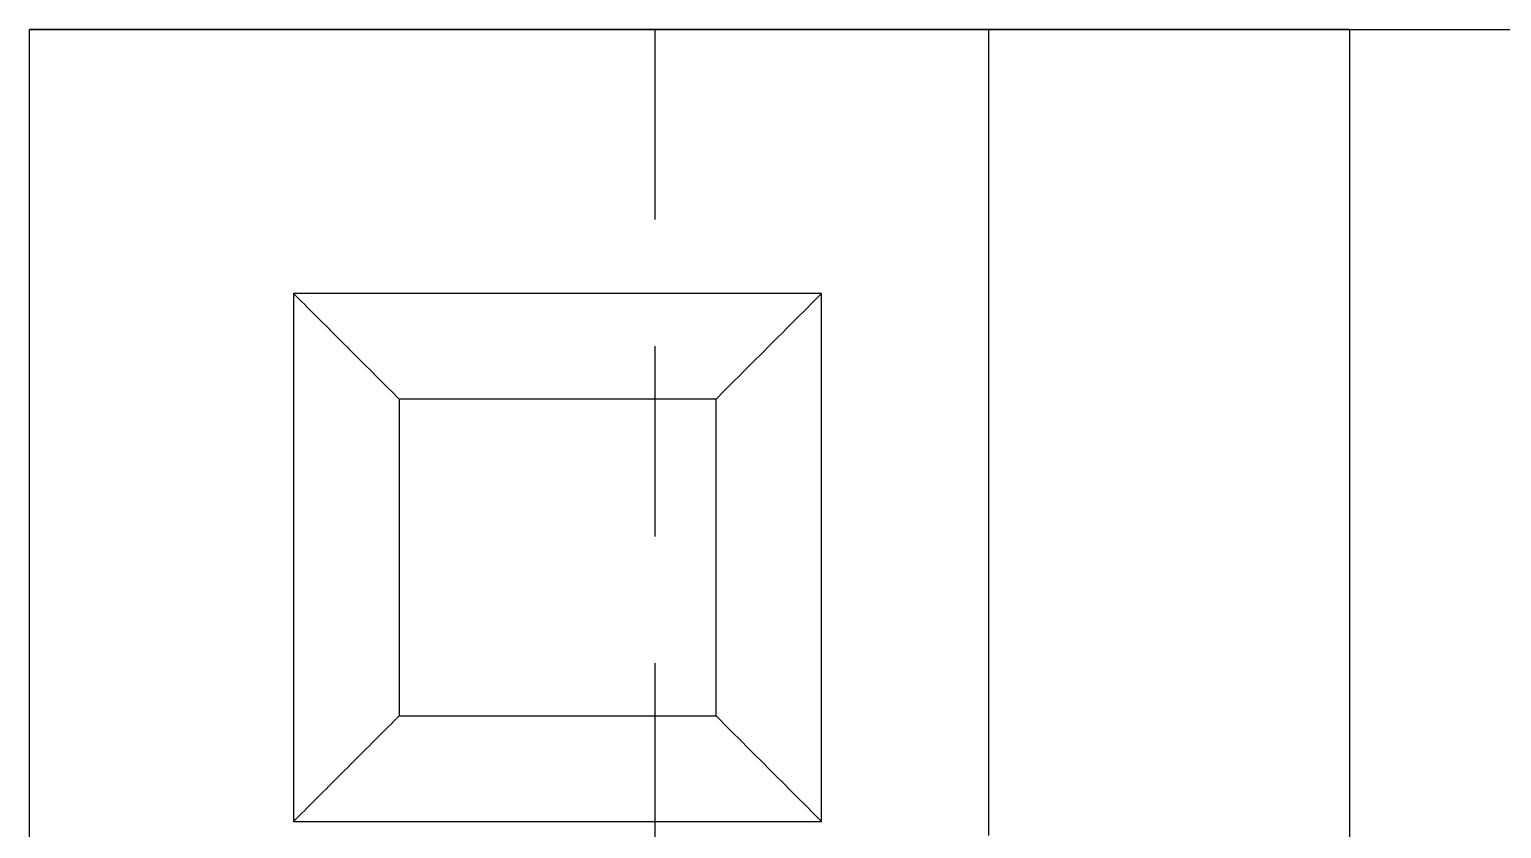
# Model space of a CAD drawing. Extents: x 8 to 586, y 8 to 412.
# Drawn here: x 40 to 53.94, y 230.43 to 238 of the extents above; entities that cross this region are included whole.
import ezdxf

# ---------------------------------------------------------------- set-up
doc = ezdxf.new("R2010")
doc.units = 0
doc.linetypes.add('CENTER', pattern=[10.2, 6, -1.6, 1, -1.6])
doc.linetypes.add('DASHED', pattern=[3, 1.8, -1.2])
for name, color, linetype in [('HIDDEN', 8, 'DASHED'), ('SEAM', 3, 'CENTER'), ('VISIBLE', 7, 'CONTINUOUS')]:
    doc.layers.add(name, color=color, linetype=linetype)

msp = doc.modelspace()

# ---------------------------------------------------------------- linework, layer by layer
at = {"layer": 'HIDDEN'}
for p, q in [((40, 228), (40, 238)), ((40.3205, 238), (40, 238)), ((40.641, 238), (40.3205, 238)), ((40.9615, 238), (40.641, 238)), ((41.2821, 238), (40.9615, 238)), ((41.6026, 238), (41.2821, 238)), ((41.9231, 238), (41.6026, 238)), ((42.2436, 238), (41.9231, 238)), ((42.5641, 238), (42.2436, 238)), ((42.8846, 238), (42.5641, 238)), ((43.2051, 238), (42.8846, 238)), ((43.5256, 238), (43.2051, 238)), ((43.8462, 238), (43.5256, 238)), ((44.1667, 238), (43.8462, 238)), ((44.4872, 238), (44.1667, 238)), ((44.8077, 238), (44.4872, 238)), ((45.1282, 238), (44.8077, 238)), ((45.4487, 238), (45.1282, 238)), ((45.7692, 238), (45.4487, 238)), ((46.0897, 238), (45.7692, 238)), ((46.001, 238), (45.92, 238)), ((45.92, 238), (46.001, 238)), ((46.001, 238), (45.92, 238)), ((45.92, 238), (46.001, 238)), ((45.92, 238), (45.92, 223)), ((45.92, 238), (45.92, 223)), ((46.0821, 238), (46.001, 238)), ((46.001, 238), (46.0821, 238)), ((46.0821, 238), (46.001, 238)), ((46.001, 238), (46.0821, 238)), ((46.1631, 238), (46.0821, 238)), ((46.0821, 238), (46.1631, 238)), ((46.1631, 238), (46.0821, 238)), ((46.0821, 238), (46.1631, 238)), ((46.4103, 238), (46.0897, 238)), ((46.2441, 238), (46.1631, 238)), ((46.1631, 238), (46.2441, 238)), ((46.2441, 238), (46.1631, 238)), ((46.1631, 238), (46.2441, 238)), ((46.3251, 238), (46.2441, 238)), ((46.2441, 238), (46.3251, 238)), ((46.3251, 238), (46.2441, 238)), ((46.2441, 238), (46.3251, 238)), ((46.4062, 238), (46.3251, 238)), ((46.3251, 238), (46.4062, 238)), ((46.4062, 238), (46.3251, 238)), ((46.3251, 238), (46.4062, 238)), ((46.4872, 238), (46.4062, 238)), ((46.4062, 238), (46.4872, 238)), ((46.4872, 238), (46.4062, 238)), ((46.4062, 238), (46.4872, 238)), ((46.7308, 238), (46.4103, 238)), ((46.5682, 238), (46.4872, 238)), ((46.4872, 238), (46.5682, 238)), ((46.5682, 238), (46.4872, 238)), ((46.4872, 238), (46.5682, 238)), ((46.6492, 238), (46.5682, 238)), ((46.5682, 238), (46.6492, 238)), ((46.6492, 238), (46.5682, 238)), ((46.5682, 238), (46.6492, 238)), ((46.7303, 238), (46.6492, 238)), ((46.6492, 238), (46.7303, 238)), ((46.7303, 238), (46.6492, 238)), ((46.6492, 238), (46.7303, 238)), ((46.8113, 238), (46.7303, 238)), ((46.7303, 238), (46.8113, 238)), ((46.8113, 238), (46.7303, 238)), ((46.7303, 238), (46.8113, 238)), ((47.0513, 238), (46.7308, 238)), ((46.8923, 238), (46.8113, 238)), ((46.8113, 238), (46.8923, 238)), ((46.8923, 238), (46.8113, 238)), ((46.8113, 238), (46.8923, 238)), ((46.9733, 238), (46.8923, 238)), ((46.8923, 238), (46.9733, 238)), ((46.9733, 238), (46.8923, 238)), ((46.8923, 238), (46.9733, 238)), ((47.0544, 238), (46.9733, 238)), ((46.9733, 238), (47.0544, 238)), ((47.0544, 238), (46.9733, 238)), ((46.9733, 238), (47.0544, 238)), ((47.3718, 238), (47.0513, 238)), ((47.1354, 238), (47.0544, 238)), ((47.0544, 238), (47.1354, 238)), ((47.1354, 238), (47.0544, 238)), ((47.0544, 238), (47.1354, 238)), ((47.2164, 238), (47.1354, 238)), ((47.1354, 238), (47.2164, 238)), ((47.2164, 238), (47.1354, 238)), ((47.1354, 238), (47.2164, 238)), ((47.2974, 238), (47.2164, 238)), ((47.2164, 238), (47.2974, 238)), ((47.2974, 238), (47.2164, 238)), ((47.2164, 238), (47.2974, 238)), ((47.3785, 238), (47.2974, 238)), ((47.2974, 238), (47.3785, 238)), ((47.3785, 238), (47.2974, 238)), ((47.2974, 238), (47.3785, 238)), ((47.6923, 238), (47.3718, 238)), ((47.4595, 238), (47.3785, 238)), ((47.3785, 238), (47.4595, 238)), ((47.4595, 238), (47.3785, 238)), ((47.3785, 238), (47.4595, 238)), ((47.5405, 238), (47.4595, 238)), ((47.4595, 238), (47.5405, 238)), ((47.5405, 238), (47.4595, 238)), ((47.4595, 238), (47.5405, 238)), ((47.6215, 238), (47.5405, 238)), ((47.5405, 238), (47.6215, 238)), ((47.6215, 238), (47.5405, 238)), ((47.5405, 238), (47.6215, 238)), ((47.7026, 238), (47.6215, 238)), ((47.6215, 238), (47.7026, 238)), ((47.7026, 238), (47.6215, 238)), ((47.6215, 238), (47.7026, 238)), ((48.0128, 238), (47.6923, 238)), ((47.7836, 238), (47.7026, 238)), ((47.7026, 238), (47.7836, 238)), ((47.7836, 238), (47.7026, 238)), ((47.7026, 238), (47.7836, 238)), ((47.8646, 238), (47.7836, 238)), ((47.7836, 238), (47.8646, 238)), ((47.8646, 238), (47.7836, 238)), ((47.7836, 238), (47.8646, 238)), ((47.9456, 238), (47.8646, 238)), ((47.8646, 238), (47.9456, 238)), ((47.9456, 238), (47.8646, 238)), ((47.8646, 238), (47.9456, 238)), ((48.0267, 238), (47.9456, 238)), ((47.9456, 238), (48.0267, 238)), ((48.0267, 238), (47.9456, 238)), ((47.9456, 238), (48.0267, 238)), ((48.3333, 238), (48.0128, 238)), ((48.1077, 238), (48.0267, 238)), ((48.0267, 238), (48.1077, 238)), ((48.1077, 238), (48.0267, 238)), ((48.0267, 238), (48.1077, 238)), ((48.1887, 238), (48.1077, 238)), ((48.1077, 238), (48.1887, 238)), ((48.1887, 238), (48.1077, 238)), ((48.1077, 238), (48.1887, 238)), ((48.2697, 238), (48.1887, 238)), ((48.1887, 238), (48.2697, 238)), ((48.2697, 238), (48.1887, 238)), ((48.1887, 238), (48.2697, 238)), ((48.3508, 238), (48.2697, 238)), ((48.2697, 238), (48.3508, 238)), ((48.3508, 238), (48.2697, 238)), ((48.2697, 238), (48.3508, 238)), ((48.6538, 238), (48.3333, 238)), ((48.4318, 238), (48.3508, 238)), ((48.3508, 238), (48.4318, 238)), ((48.4318, 238), (48.3508, 238)), ((48.3508, 238), (48.4318, 238)), ((48.5128, 238), (48.4318, 238)), ((48.4318, 238), (48.5128, 238)), ((48.5128, 238), (48.4318, 238)), ((48.4318, 238), (48.5128, 238)), ((48.5938, 238), (48.5128, 238)), ((48.5128, 238), (48.5938, 238)), ((48.5938, 238), (48.5128, 238)), ((48.5128, 238), (48.5938, 238)), ((48.6749, 238), (48.5938, 238)), ((48.5938, 238), (48.6749, 238)), ((48.6749, 238), (48.5938, 238)), ((48.5938, 238), (48.6749, 238)), ((48.9744, 238), (48.6538, 238)), ((48.7559, 238), (48.6749, 238)), ((48.6749, 238), (48.7559, 238)), ((48.7559, 238), (48.6749, 238)), ((48.6749, 238), (48.7559, 238)), ((48.8369, 238), (48.7559, 238)), ((48.7559, 238), (48.8369, 238)), ((48.8369, 238), (48.7559, 238)), ((48.7559, 238), (48.8369, 238)), ((48.9179, 238), (48.8369, 238)), ((48.8369, 238), (48.9179, 238)), ((48.9179, 238), (48.8369, 238)), ((48.8369, 238), (48.9179, 238)), ((48.999, 238), (48.9179, 238)), ((48.9179, 238), (48.999, 238)), ((48.999, 238), (48.9179, 238)), ((48.9179, 238), (48.999, 238)), ((49.2949, 238), (48.9744, 238)), ((49.08, 238), (48.999, 238)), ((48.999, 238), (49.08, 238)), ((49.08, 238), (48.999, 238)), ((48.999, 238), (49.08, 238)), ((49.08, 238), (49.08, 237.7064)), ((49.08, 238), (49.08, 237.7064)), ((49.6154, 238), (49.2949, 238)), ((49.9359, 238), (49.6154, 238)), ((50.2564, 238), (49.9359, 238)), ((50.5769, 238), (50.2564, 238)), ((50.8974, 238), (50.5769, 238)), ((51.2179, 238), (50.8974, 238)), ((51.5385, 238), (51.2179, 238)), ((51.859, 238), (51.5385, 238)), ((52.1795, 238), (51.859, 238)), ((52.5, 238), (52.1795, 238)), ((52.5, 228), (52.5, 238)), ((52.5, 238), (202.5, 238)), ((49.08, 237.7064), (49.08, 237.4128)), ((49.08, 237.7064), (49.08, 237.4128)), ((49.08, 237.4128), (49.08, 237.1192)), ((49.08, 237.4128), (49.08, 237.1192)), ((49.08, 237.1192), (49.08, 236.8256)), ((49.08, 237.1192), (49.08, 236.8256)), ((49.08, 236.8256), (49.08, 236.5321)), ((49.08, 236.8256), (49.08, 236.5321)), ((49.08, 236.5321), (49.08, 236.2385)), ((49.08, 236.5321), (49.08, 236.2385)), ((49.08, 236.2385), (49.08, 235.9449)), ((49.08, 236.2385), (49.08, 235.9449)), ((49.08, 235.9449), (49.08, 235.6513)), ((49.08, 235.9449), (49.08, 235.6513)), ((49.08, 235.6513), (49.08, 235.3577)), ((49.08, 235.6513), (49.08, 235.3577)), ((49.08, 235.3577), (49.08, 235.0641)), ((49.08, 235.3577), (49.08, 235.0641)), ((49.08, 235.0641), (49.08, 234.7705)), ((49.08, 235.0641), (49.08, 234.7705)), ((49.08, 234.7705), (49.08, 234.4769)), ((49.08, 234.7705), (49.08, 234.4769)), ((49.08, 234.4769), (49.08, 234.1833)), ((49.08, 234.4769), (49.08, 234.1833)), ((49.08, 234.1833), (49.08, 233.8897)), ((49.08, 234.1833), (49.08, 233.8897)), ((49.08, 233.8897), (49.08, 233.5962)), ((49.08, 233.8897), (49.08, 233.5962)), ((49.08, 233.5962), (49.08, 233.3026)), ((49.08, 233.5962), (49.08, 233.3026)), ((49.08, 233.3026), (49.08, 233.009)), ((49.08, 233.3026), (49.08, 233.009)), ((49.08, 233.009), (49.08, 232.7154)), ((49.08, 233.009), (49.08, 232.7154)), ((49.08, 232.7154), (49.08, 232.4218)), ((49.08, 232.7154), (49.08, 232.4218)), ((49.08, 232.4218), (49.08, 232.1282)), ((49.08, 232.4218), (49.08, 232.1282)), ((49.08, 232.1282), (49.08, 231.8346)), ((49.08, 232.1282), (49.08, 231.8346)), ((49.08, 231.8346), (49.08, 231.541)), ((49.08, 231.8346), (49.08, 231.541)), ((49.08, 231.541), (49.08, 231.2474)), ((49.08, 231.541), (49.08, 231.2474)), ((49.08, 231.2474), (49.08, 230.9538)), ((49.08, 231.2474), (49.08, 230.9538)), ((49.08, 230.9538), (49.08, 230.6603)), ((49.08, 230.9538), (49.08, 230.6603)), ((49.08, 230.6603), (49.08, 230.3667)), ((49.08, 230.6603), (49.08, 230.3667))]:
    msp.add_line(p, q, dxfattribs=at)
at = {"layer": 'SEAM'}
for p, q in [((40, 228), (40, 238)), ((40, 238), (55, 238)), ((40, 238), (40.3205, 238)), ((40, 228), (40, 238)), ((40.3205, 238), (40.641, 238)), ((40.641, 238), (40.9615, 238)), ((40.9615, 238), (41.2821, 238)), ((41.2821, 238), (41.6026, 238)), ((41.6026, 238), (41.9231, 238)), ((41.9231, 238), (42.2436, 238)), ((42.2436, 238), (42.5641, 238)), ((42.5641, 238), (42.8846, 238)), ((42.8846, 238), (43.2051, 238)), ((43.2051, 238), (43.5256, 238)), ((43.5256, 238), (43.8462, 238)), ((43.8462, 238), (44.1667, 238)), ((44.1667, 238), (44.4872, 238)), ((44.4872, 238), (44.8077, 238)), ((44.8077, 238), (45.1282, 238)), ((45.1282, 238), (45.4487, 238)), ((45.4487, 238), (45.7692, 238)), ((45.7692, 238), (46.0897, 238)), ((46.0897, 238), (46.4103, 238)), ((46.4103, 238), (46.7308, 238)), ((46.7308, 238), (47.0513, 238)), ((47.0513, 238), (47.3718, 238)), ((47.3718, 238), (47.6923, 238)), ((47.6923, 238), (48.0128, 238)), ((48.0128, 238), (48.3333, 238)), ((48.3333, 238), (48.6538, 238)), ((48.6538, 238), (48.9744, 238)), ((48.9744, 238), (49.2949, 238)), ((49.2949, 238), (49.6154, 238)), ((49.6154, 238), (49.9359, 238)), ((49.9359, 238), (50.2564, 238)), ((50.2564, 238), (50.5769, 238)), ((50.5769, 238), (50.8974, 238)), ((50.8974, 238), (51.2179, 238)), ((51.2179, 238), (51.5385, 238)), ((51.5385, 238), (51.859, 238)), ((51.859, 238), (52.1795, 238)), ((52.1795, 238), (52.5, 238)), ((52.5, 238), (127.5, 238)), ((52.5, 228), (52.5, 238)), ((47.5, 235.5), (42.5, 235.5)), ((42.5, 235.5), (42.5256, 235.4744)), ((42.5, 235.5), (42.5, 230.5)), ((42.5256, 235.4744), (42.5513, 235.4487)), ((42.5513, 235.4487), (42.5769, 235.4231)), ((42.5769, 235.4231), (42.6026, 235.3974)), ((42.6026, 235.3974), (42.6282, 235.3718)), ((47.3974, 235.3974), (47.3718, 235.3718)), ((47.4231, 235.4231), (47.3974, 235.3974)), ((47.4487, 235.4487), (47.4231, 235.4231)), ((47.4744, 235.4744), (47.4487, 235.4487)), ((47.5, 235.5), (47.4744, 235.4744)), ((47.5, 230.5), (47.5, 235.5)), ((42.6282, 235.3718), (42.6538, 235.3462)), ((42.6538, 235.3462), (42.6795, 235.3205)), ((42.6795, 235.3205), (42.7051, 235.2949)), ((42.7051, 235.2949), (42.7308, 235.2692)), ((42.7308, 235.2692), (42.7564, 235.2436)), ((47.2692, 235.2692), (47.2436, 235.2436)), ((47.2949, 235.2949), (47.2692, 235.2692)), ((47.3205, 235.3205), (47.2949, 235.2949)), ((47.3462, 235.3462), (47.3205, 235.3205)), ((47.3718, 235.3718), (47.3462, 235.3462)), ((42.7564, 235.2436), (42.7821, 235.2179)), ((42.7821, 235.2179), (42.8077, 235.1923)), ((42.8077, 235.1923), (42.8333, 235.1667)), ((42.8333, 235.1667), (42.859, 235.141)), ((42.859, 235.141), (42.8846, 235.1154)), ((42.8846, 235.1154), (42.9103, 235.0897)), ((47.1154, 235.1154), (47.0897, 235.0897)), ((47.141, 235.141), (47.1154, 235.1154)), ((47.1667, 235.1667), (47.141, 235.141)), ((47.1923, 235.1923), (47.1667, 235.1667)), ((47.2179, 235.2179), (47.1923, 235.1923)), ((47.2436, 235.2436), (47.2179, 235.2179)), ((42.9103, 235.0897), (42.9359, 235.0641)), ((42.9359, 235.0641), (42.9615, 235.0385)), ((42.9615, 235.0385), (42.9872, 235.0128)), ((42.9872, 235.0128), (43.0128, 234.9872)), ((43.0128, 234.9872), (43.0385, 234.9615)), ((46.9872, 234.9872), (46.9615, 234.9615)), ((47.0128, 235.0128), (46.9872, 234.9872)), ((47.0385, 235.0385), (47.0128, 235.0128)), ((47.0641, 235.0641), (47.0385, 235.0385)), ((47.0897, 235.0897), (47.0641, 235.0641)), ((43.0385, 234.9615), (43.0641, 234.9359)), ((43.0641, 234.9359), (43.0897, 234.9103)), ((43.0897, 234.9103), (43.1154, 234.8846)), ((43.1154, 234.8846), (43.141, 234.859)), ((43.141, 234.859), (43.1667, 234.8333)), ((43.1667, 234.8333), (43.1923, 234.8077)), ((46.8333, 234.8333), (46.8077, 234.8077)), ((46.859, 234.859), (46.8333, 234.8333)), ((46.8846, 234.8846), (46.859, 234.859)), ((46.9103, 234.9103), (46.8846, 234.8846)), ((46.9359, 234.9359), (46.9103, 234.9103)), ((46.9615, 234.9615), (46.9359, 234.9359)), ((43.1923, 234.8077), (43.2179, 234.7821)), ((43.2179, 234.7821), (43.2436, 234.7564)), ((43.2436, 234.7564), (43.2692, 234.7308)), ((43.2692, 234.7308), (43.2949, 234.7051)), ((43.2949, 234.7051), (43.3205, 234.6795)), ((46.7051, 234.7051), (46.6795, 234.6795)), ((46.7308, 234.7308), (46.7051, 234.7051)), ((46.7564, 234.7564), (46.7308, 234.7308)), ((46.7821, 234.7821), (46.7564, 234.7564)), ((46.8077, 234.8077), (46.7821, 234.7821)), ((43.3205, 234.6795), (43.3462, 234.6538)), ((43.3462, 234.6538), (43.3718, 234.6282)), ((43.3718, 234.6282), (43.3974, 234.6026)), ((43.3974, 234.6026), (43.4231, 234.5769)), ((43.4231, 234.5769), (43.4487, 234.5513)), ((46.5769, 234.5769), (46.5513, 234.5513)), ((46.6026, 234.6026), (46.5769, 234.5769)), ((46.6282, 234.6282), (46.6026, 234.6026)), ((46.6538, 234.6538), (46.6282, 234.6282)), ((46.6795, 234.6795), (46.6538, 234.6538)), ((43.4487, 234.5513), (43.4744, 234.5256)), ((43.4744, 234.5256), (43.5, 234.5)), ((46.5, 234.5), (43.5, 234.5)), ((43.5, 234.5), (43.5, 231.5)), ((46.5256, 234.5256), (46.5, 234.5)), ((46.5, 231.5), (46.5, 234.5)), ((46.5513, 234.5513), (46.5256, 234.5256)), ((43.4744, 231.4744), (43.5, 231.5)), ((43.5, 231.5), (46.5, 231.5)), ((46.5256, 231.4744), (46.5, 231.5)), ((43.3462, 231.3462), (43.3718, 231.3718)), ((43.3718, 231.3718), (43.3974, 231.3974)), ((43.3974, 231.3974), (43.4231, 231.4231)), ((43.4231, 231.4231), (43.4487, 231.4487)), ((43.4487, 231.4487), (43.4744, 231.4744)), ((46.5513, 231.4487), (46.5256, 231.4744)), ((46.5769, 231.4231), (46.5513, 231.4487)), ((46.6026, 231.3974), (46.5769, 231.4231)), ((46.6282, 231.3718), (46.6026, 231.3974)), ((46.6538, 231.3462), (46.6282, 231.3718)), ((43.1923, 231.1923), (43.2179, 231.2179)), ((43.2179, 231.2179), (43.2436, 231.2436)), ((43.2436, 231.2436), (43.2692, 231.2692)), ((43.2692, 231.2692), (43.2949, 231.2949)), ((43.2949, 231.2949), (43.3205, 231.3205)), ((43.3205, 231.3205), (43.3462, 231.3462)), ((46.6795, 231.3205), (46.6538, 231.3462)), ((46.7051, 231.2949), (46.6795, 231.3205)), ((46.7308, 231.2692), (46.7051, 231.2949)), ((46.7564, 231.2436), (46.7308, 231.2692)), ((46.7821, 231.2179), (46.7564, 231.2436)), ((46.8077, 231.1923), (46.7821, 231.2179)), ((43.0641, 231.0641), (43.0897, 231.0897)), ((43.0897, 231.0897), (43.1154, 231.1154)), ((43.1154, 231.1154), (43.141, 231.141)), ((43.141, 231.141), (43.1667, 231.1667)), ((43.1667, 231.1667), (43.1923, 231.1923)), ((46.8333, 231.1667), (46.8077, 231.1923)), ((46.859, 231.141), (46.8333, 231.1667)), ((46.8846, 231.1154), (46.859, 231.141)), ((46.9103, 231.0897), (46.8846, 231.1154)), ((46.9359, 231.0641), (46.9103, 231.0897)), ((42.9103, 230.9103), (42.9359, 230.9359)), ((42.9359, 230.9359), (42.9615, 230.9615)), ((42.9615, 230.9615), (42.9872, 230.9872)), ((42.9872, 230.9872), (43.0128, 231.0128)), ((43.0128, 231.0128), (43.0385, 231.0385)), ((43.0385, 231.0385), (43.0641, 231.0641)), ((46.9615, 231.0385), (46.9359, 231.0641)), ((46.9872, 231.0128), (46.9615, 231.0385)), ((47.0128, 230.9872), (46.9872, 231.0128)), ((47.0385, 230.9615), (47.0128, 230.9872)), ((47.0641, 230.9359), (47.0385, 230.9615)), ((47.0897, 230.9103), (47.0641, 230.9359)), ((42.7821, 230.7821), (42.8077, 230.8077)), ((42.8077, 230.8077), (42.8333, 230.8333)), ((42.8333, 230.8333), (42.859, 230.859)), ((42.859, 230.859), (42.8846, 230.8846)), ((42.8846, 230.8846), (42.9103, 230.9103)), ((47.1154, 230.8846), (47.0897, 230.9103)), ((47.141, 230.859), (47.1154, 230.8846)), ((47.1667, 230.8333), (47.141, 230.859)), ((47.1923, 230.8077), (47.1667, 230.8333)), ((47.2179, 230.7821), (47.1923, 230.8077)), ((42.6282, 230.6282), (42.6538, 230.6538)), ((42.6538, 230.6538), (42.6795, 230.6795)), ((42.6795, 230.6795), (42.7051, 230.7051)), ((42.7051, 230.7051), (42.7308, 230.7308)), ((42.7308, 230.7308), (42.7564, 230.7564)), ((42.7564, 230.7564), (42.7821, 230.7821)), ((47.2436, 230.7564), (47.2179, 230.7821)), ((47.2692, 230.7308), (47.2436, 230.7564)), ((47.2949, 230.7051), (47.2692, 230.7308)), ((47.3205, 230.6795), (47.2949, 230.7051)), ((47.3462, 230.6538), (47.3205, 230.6795)), ((47.3718, 230.6282), (47.3462, 230.6538)), ((42.5, 230.5), (42.5256, 230.5256)), ((42.5256, 230.5256), (42.5513, 230.5513)), ((42.5513, 230.5513), (42.5769, 230.5769)), ((42.5769, 230.5769), (42.6026, 230.6026)), ((42.6026, 230.6026), (42.6282, 230.6282)), ((47.3974, 230.6026), (47.3718, 230.6282)), ((47.4231, 230.5769), (47.3974, 230.6026)), ((47.4487, 230.5513), (47.4231, 230.5769)), ((47.4744, 230.5256), (47.4487, 230.5513)), ((47.5, 230.5), (47.4744, 230.5256)), ((42.5, 230.5), (47.5, 230.5))]:
    msp.add_line(p, q, dxfattribs=at)
at = {"layer": 'VISIBLE'}
for p, q in [((40, 228), (40, 238)), ((40, 238), (40.3205, 238)), ((40.3205, 238), (40.641, 238)), ((40.641, 238), (40.9615, 238)), ((40.9615, 238), (41.2821, 238)), ((41.2821, 238), (41.6026, 238)), ((41.6026, 238), (41.9231, 238)), ((41.9231, 238), (42.2436, 238)), ((42.2436, 238), (42.5641, 238)), ((42.5641, 238), (42.8846, 238)), ((42.8846, 238), (43.2051, 238)), ((43.2051, 238), (43.5256, 238)), ((43.5256, 238), (43.8462, 238)), ((43.8462, 238), (44.1667, 238)), ((44.1667, 238), (44.4872, 238)), ((44.4872, 238), (44.8077, 238)), ((44.8077, 238), (45.1282, 238)), ((45.1282, 238), (45.4487, 238)), ((45.4487, 238), (45.7692, 238)), ((45.7692, 238), (46.0897, 238)), ((46.0897, 238), (46.4103, 238)), ((46.4103, 238), (46.7308, 238)), ((46.7308, 238), (47.0513, 238)), ((47.0513, 238), (47.3718, 238)), ((47.3718, 238), (47.6923, 238)), ((47.6923, 238), (48.0128, 238)), ((48.0128, 238), (48.3333, 238)), ((48.3333, 238), (48.6538, 238)), ((48.6538, 238), (48.9744, 238)), ((48.9744, 238), (49.2949, 238)), ((49.2949, 238), (49.6154, 238)), ((49.6154, 238), (49.9359, 238)), ((49.9359, 238), (50.2564, 238)), ((50.2564, 238), (50.5769, 238)), ((50.5769, 238), (50.8974, 238)), ((50.8974, 238), (51.2179, 238)), ((51.2179, 238), (51.5385, 238)), ((51.5385, 238), (51.859, 238)), ((51.859, 238), (52.1795, 238)), ((52.1795, 238), (52.5, 238)), ((52.5, 228), (52.5, 238)), ((52.5, 238), (202.5, 238))]:
    msp.add_line(p, q, dxfattribs=at)

doc.saveas('drawing.dxf')
